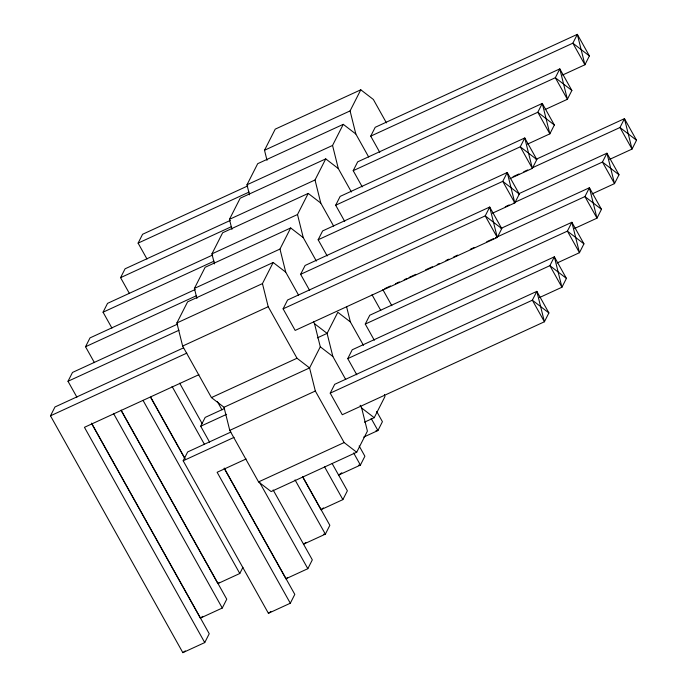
<?xml version="1.0" encoding="UTF-8"?>
<svg xmlns="http://www.w3.org/2000/svg" width="687" height="687" viewBox="0 0 687 687"><rect width="100%" height="100%" fill="white"/><g stroke="black" fill="none" stroke-linecap="round" stroke-linejoin="round"><path stroke-width="1.03" d="M91.534 423.158L209.226 633.74L204.743 642.577L182.845 652.65L50.486 415.815L54.969 406.979L183.515 347.862M76.901 397.189L68.004 381.276L72.496 372.44L177.667 324.066M94.428 362.65L85.531 346.737L90.014 337.892L195.194 289.528M111.947 328.111L103.059 312.199L107.541 303.362L212.712 254.989M129.474 293.572L120.577 277.651L125.068 268.815L230.239 220.45M147.001 259.033L138.104 243.121L142.587 234.276L247.767 185.911M360.117 405.261L361.663 408.026L367.408 431.127L356.699 452.235L271.133 491.583L258.561 481.913L229.767 430.38L224.014 407.271L211.441 397.593L182.639 346.059L176.885 322.959L187.603 301.842L273.168 262.494L285.732 272.164L298.587 295.178M196.911 298.459L194.412 288.42L205.121 267.303L290.687 227.955L303.259 237.633L316.346 261.06M214.438 263.92L211.94 253.872L222.648 232.764L308.214 193.416L320.777 203.086L333.642 226.1M231.957 229.381L229.458 219.342L240.175 198.225L325.741 158.877L338.305 168.555L351.401 191.974M249.484 194.842L246.985 184.794L257.694 163.686L343.268 124.338L355.832 134.008L368.687 157.022M267.011 160.303L264.512 150.255L275.221 129.147L360.787 89.799L373.359 99.469L386.446 122.896M176.885 322.959L262.451 283.602L273.168 262.494M194.412 288.42L279.978 249.063L290.687 227.955M211.94 253.872L297.505 214.524L308.214 193.416M229.458 219.342L315.024 179.985L325.741 158.877M246.985 184.794L332.551 145.446L343.268 124.338M264.512 150.255L350.078 110.908L360.787 89.799M224.228 468.122L294.8 594.392L290.309 603.229L268.411 613.302L183.171 460.779L187.663 451.943L230.884 432.063M209.587 442.145L200.698 426.241L205.181 417.404L224.391 408.567M283.104 308.841L287.587 300.004L489.711 207.045L501.776 228.625L497.285 237.462L295.161 330.413L283.104 308.841L485.228 215.881L489.711 207.045L497.285 237.462L485.228 215.881L501.776 228.625M309.665 290.481L300.623 274.302L305.105 265.465L507.238 172.506L519.295 194.086L514.812 202.923L492.459 213.202M327.192 255.942L318.15 239.763L322.632 230.918L524.765 137.967L536.822 159.539L532.339 168.384L509.986 178.663M344.719 221.403L335.677 205.224L340.159 196.388L542.283 103.428L554.349 125L549.858 133.845L527.513 144.124M362.238 186.864L353.195 170.677L357.687 161.84L559.811 68.889L571.867 90.461L567.385 99.297L545.031 109.576M379.765 152.325L370.722 136.146L375.205 127.301L577.338 34.35L589.394 55.922L584.912 64.767L562.559 75.038M313.504 321.868L314.534 323.706L320.288 346.806L309.579 367.923L224.014 407.271M330.224 393.153L334.706 384.316L536.839 291.365L548.896 312.937L544.413 321.774L342.281 414.733L330.224 393.153L532.356 300.202L536.839 291.365L544.413 321.774L532.356 300.202L548.896 312.937M356.793 374.801L347.751 358.614L352.233 349.777L554.357 256.826L566.423 278.398L561.932 287.235L539.587 297.514M374.312 340.254L365.269 324.075L369.761 315.239L571.885 222.279L583.941 243.859L579.459 252.696L557.105 262.975M91.551 423.398L200.372 618.111L222.27 608.038L226.753 599.201L121.092 410.148M121.11 410.388L217.899 583.572L239.797 573.499L242.932 567.316M364.496 422.17L374.226 417.696L384.935 396.588L384.437 394.578M224.228 468.345L285.938 578.763L307.836 568.69L312.319 559.853L273.134 489.951M302.684 476.933L320.984 509.685L342.882 499.612L347.373 490.776L332.207 463.648M500.978 228.41L589.412 187.749L601.468 209.32L596.986 218.157L574.633 228.436M518.505 193.871L606.939 153.201L618.996 174.781L614.504 183.618L592.16 193.897M536.023 159.332L624.457 118.662L636.514 140.242L632.031 149.079L609.678 159.358M341.808 472.776L338.511 475.138L360.409 465.073L364.891 456.237L359.146 445.94M217.899 583.572L219.548 582.387M320.984 509.685L323.457 507.908M200.372 618.111L202.845 616.342M305.938 542.447L303.465 544.224L325.363 534.151L329.846 525.315L302.666 476.675M182.845 652.65L185.318 650.881M285.938 578.763L287.587 577.578M268.411 613.302L270.893 611.524M138.104 243.121L249.123 192.059M370.722 136.146L572.855 43.187L577.338 34.35L584.912 64.767L572.855 43.187L589.394 55.922M120.577 277.651L231.596 226.598M353.195 170.677L555.328 77.725L559.811 68.889L567.385 99.297L555.328 77.725L571.867 90.461M103.059 312.199L214.069 261.146M335.677 205.224L537.801 112.264L542.283 103.428L549.858 133.845L537.801 112.264L554.349 125M85.531 346.737L196.551 295.676M318.15 239.763L520.282 146.803L524.765 137.967L532.339 168.384L520.282 146.803L536.822 159.539M68.004 381.276L179.024 330.224M300.623 274.302L502.755 181.351L507.238 172.506L514.812 202.923L502.755 181.351L519.295 194.086M513.077 176.662L518.908 173.983M523.769 171.75L527.659 169.955M532.511 167.722L619.975 127.507L624.457 118.662L632.031 149.079L619.975 127.507L636.514 140.242M182.639 346.059L268.205 306.711L262.451 283.602M50.486 415.815L186.821 353.118M505.271 206.735L509.161 204.941M514.022 202.708L602.447 162.046L606.939 153.201L614.504 183.618L602.447 162.046L618.996 174.781M384.737 288.643L390.568 285.964M395.429 283.731L399.319 281.936M404.179 279.703L407.09 278.364M409.031 277.471L415.833 274.345M425.554 269.871L432.355 266.745M437.215 264.512L439.156 263.619M445.957 260.493L448.877 259.145M453.738 256.912L457.619 255.126M470.26 249.321L474.142 247.526M486.774 241.721L493.575 238.595M495.525 237.693L584.929 196.585L589.412 187.749L596.986 218.157L584.929 196.585L601.468 209.32M198.921 374.673L84.441 427.314L204.743 642.577M317.377 337.858L327.098 333.384L337.815 312.267L350.379 321.945L363.475 345.372M365.269 324.075L567.402 231.124L571.885 222.279L579.459 252.696L567.402 231.124L583.941 243.859M211.441 397.593L297.007 358.245L309.579 367.923L315.333 391.023L344.135 442.557L356.699 452.235M200.698 426.241L226.633 414.313M347.751 358.614L549.875 265.663L554.357 256.826L561.932 287.235L549.875 265.663L566.423 278.398M229.767 430.38L315.333 391.023M183.171 460.779L234.087 437.361M246.092 458.968L217.126 472.287L290.309 603.229M258.561 481.913L344.135 442.557M363.655 437.104L377.936 430.534L382.419 421.698L376.665 411.41M375.995 430.672L377.936 430.534L371.135 418.374M358.477 465.211L360.409 465.073L353.616 452.913M323.422 534.288L325.363 534.151L295.041 479.904M314.534 323.706L327.098 333.384L332.852 356.484L345.716 379.49M320.288 346.806L332.852 356.484M361.663 408.026L374.226 417.696M382.796 289.536L391.839 305.715M372.019 294.766L380.761 310.412M268.205 306.711L297.007 358.245M324.59 466.877L342.882 499.612M217.307 401.474L222.013 409.89M259.222 481.707L307.836 568.69M179.676 383.183L202.193 423.69M172.059 386.412L204.486 444.437M150.651 397.129L185.172 458.907M150.668 397.387L184.674 458.229M143.025 400.358L239.797 573.499M113.467 413.368L222.27 608.038M350.078 110.908L355.832 134.008M332.551 145.446L338.305 168.555M315.024 179.985L320.777 203.086M346.626 306.874L350.379 321.945M297.505 214.524L303.259 237.633M279.978 249.063L285.732 272.164"/></g></svg>
